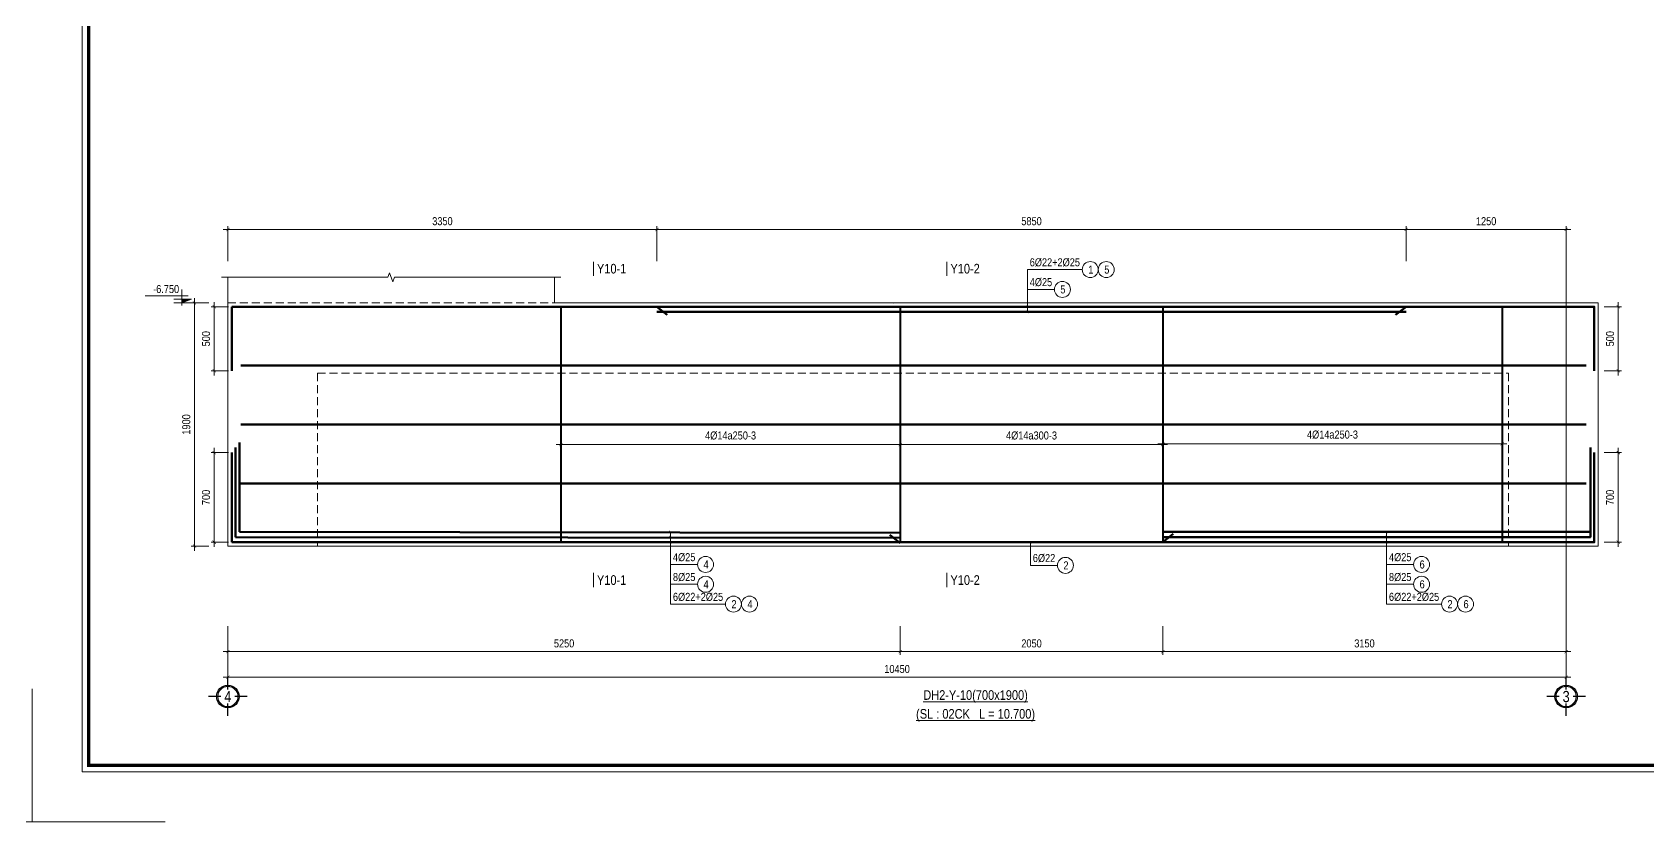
# Model space of a CAD drawing. Header units: millimetres. Extents: x 3014920 to 3563667, y -1638653 to -1356471.
# Drawn here: x 3127612 to 3140226, y -1621074 to -1614906 of the extents above; entities that cross this region are included whole.
import ezdxf
from ezdxf.enums import TextEntityAlignment as Align

# ---------------------------------------------------------------- set-up
doc = ezdxf.new("R2010")
doc.units = ezdxf.units.MM
doc.header["$MEASUREMENT"] = 0
doc.header["$PDMODE"] = 2
for name, pattern in [('6 TANG DIEN HINH 14-15$0$ACAD_ISO10W100', [18, 12, -3, 0, -3]), ('ACAD_ISO04W100', [30, 24, -3, 0, -3]), ('HIDDEN', [0.375, 0.25, -0.125])]:
    doc.linetypes.add(name, pattern=pattern)
doc.layers.get('0').update_dxf_attribs({"lineweight": 9})
doc.layers.get('Defpoints').update_dxf_attribs({"color": 10, "lineweight": 0})
for name, color, linetype, lineweight in [('2', 2, 'Continuous', 20), ('CDAI', 21, 'Continuous', 40), ('CTHEP', 50, 'Continuous', 50), ('DBAO', 90, 'Continuous', 13), ('DGIONG', 130, 'Continuous', 13), ('HATCH', 154, 'Continuous', 9), ('KTH', 154, 'Continuous', 9), ('Net khuat', 8, 'HIDDEN', 13), ('TEXT', 7, 'Continuous', 15), ('TRUC', 251, 'ACAD_ISO04W100', 9)]:
    doc.layers.add(name, color=color, linetype=linetype, lineweight=lineweight)
doc.layers.add('8', color=8, linetype='Continuous')
doc.styles.add('HELVECONDENSE', font='VHELVCN_0.TTF')
doc.styles.add('Star-HelCon', font='VHELVCN_0.TTF')
doc.styles.add('TTP-HelCon', font='VHELVCN_0.TTF')
doc.styles.add('VNI-HELVE-CONDENSE', font='VHELVCN_0.TTF')
doc.dimstyles.new('kc-25', dxfattribs={"dimtxt": 62.5, "dimasz": 20, "dimexe": 20, "dimexo": 50, "dimgap": 25, "dimtad": 3, "dimdec": 0, "dimzin": 0, "dimdsep": 46, "dimtxsty": 'VNI-HELVE-CONDENSE', "dimblk": 'DIM', "dimcen": 2.5, "dimclrd": 256, "dimclre": 154, "dimclrt": 7, "dimaunit": 1, "dimadec": 0, "dimazin": 0, "dimtfac": 1, "dimtdec": 0, "dimtix": 1, "dimtmove": 0, "dimatfit": 3, "dimldrblk": 'DOT', "dimfxl": 1, "dimtolj": 1, "dimtzin": 0, "dimarcsym": 0})
doc.dimstyles.new('TTP-25', dxfattribs={"dimscale": 25, "dimtxt": 2.5, "dimasz": 1, "dimexe": 1, "dimexo": 1, "dimgap": 0.09, "dimtad": 0, "dimdec": 4, "dimrnd": 1, "dimzin": 9, "dimdsep": 46, "dimtxsty": 'TTP-HelCon', "dimblk": 'ARCHTICK', "dimcen": 0.09, "dimdle": 1.5, "dimclrd": 256, "dimclre": 256, "dimclrt": 7, "dimadec": 0, "dimazin": 0, "dimtfac": 1, "dimtdec": 4, "dimtmove": 0, "dimatfit": 3, "dimldrblk": 'ARCHTICK', "dimfxl": 1, "dimtvp": 1, "dimtolj": 1, "dimtzin": 0, "dimarcsym": 0})

# ---------------------------------------------------------------- blocks, each defined once
blk = doc.blocks.new('_ArchTick')
at = {"color": 0, "linetype": 'ByBlock', "const_width": 0.15}
blk.add_lwpolyline([(-0.5, -0.5), (0.5, 0.5)], dxfattribs=at)
blk = doc.blocks.new('*D592')
at = {"layer": 'Defpoints', "color": 0, "transparency": 16777216}
for p in [(-422, 0), (-558, -1900), (-422, -1900)]:
    blk.add_point(p, dxfattribs=at)
at = {"layer": 'KTH', "lineweight": -2, "transparency": 16777216}
for p, q in [((-447, 0), (-583, 0)), ((-558, 38), (-558, -1938)), ((-447, -1900), (-583, -1900))]:
    blk.add_line(p, q, dxfattribs=at)
at = {"layer": 'KTH', "lineweight": -2, "transparency": 16777216, "xscale": 25, "yscale": 25, "zscale": 25}
for p, rotation in [((-558, 0), 90), ((-558, -1900), 270)]:
    blk.add_blockref('_ArchTick', p, dxfattribs=dict(at, rotation=rotation))
at = {"layer": 'KTH', "color": 7, "transparency": 16777216, "insert": (-622, -950), "char_height": 62.5, "attachment_point": 5, "rotation": 90, "style": 'TTP-HelCon'}
blk.add_mtext('\\A1;1900', dxfattribs=at)
blk = doc.blocks.new('CODE')
at = {"layer": 'DBAO'}
for p, q in [((-63, 0), (-138, 30)), ((-138, 30), (0, 30)), ((-138, 0), (0, 0)), ((-113, 55), (224, 55)), ((-63, -20), (-63, 105))]:
    blk.add_line(p, q, dxfattribs=at)
at = {"layer": 'HATCH', "color": 1}
blk.add_solid([(-63, 0), (-138, 30), (-63, 30)], dxfattribs=at)
blk = doc.blocks.new('*D593')
at = {"layer": 'Defpoints', "color": 0, "transparency": 16777216}
for p in [(3053, 574), (3053, 300), (8903, 300)]:
    blk.add_point(p, dxfattribs=at)
at = {"layer": 'KTH', "lineweight": -2, "transparency": 16777216}
for p, q in [((8940, 574), (3015, 574)), ((3053, 325), (3053, 599)), ((8903, 325), (8903, 599))]:
    blk.add_line(p, q, dxfattribs=at)
at = {"layer": 'KTH', "lineweight": -2, "transparency": 16777216, "xscale": 25, "yscale": 25, "zscale": 25, "rotation": 180}
blk.add_blockref('_ArchTick', (3053, 574), dxfattribs=at)
at = {"layer": 'KTH', "lineweight": -2, "transparency": 16777216, "xscale": 25, "yscale": 25, "zscale": 25}
blk.add_blockref('_ArchTick', (8903, 574), dxfattribs=at)
at = {"layer": 'KTH', "color": 7, "transparency": 16777216, "insert": (5978, 638), "char_height": 62.5, "attachment_point": 5, "style": 'TTP-HelCon'}
blk.add_mtext('\\A1;5850', dxfattribs=at)
blk = doc.blocks.new('*D594')
at = {"layer": 'Defpoints', "color": 0, "transparency": 16777216}
for p in [(4953, -2500), (7003, -2500), (7003, -2725)]:
    blk.add_point(p, dxfattribs=at)
at = {"layer": 'KTH', "lineweight": -2, "transparency": 16777216}
for p, q in [((4953, -2525), (4953, -2750)), ((7003, -2525), (7003, -2750)), ((4915, -2725), (7040, -2725))]:
    blk.add_line(p, q, dxfattribs=at)
at = {"layer": 'KTH', "lineweight": -2, "transparency": 16777216, "xscale": 25, "yscale": 25, "zscale": 25, "rotation": 180}
blk.add_blockref('_ArchTick', (4953, -2725), dxfattribs=at)
at = {"layer": 'KTH', "lineweight": -2, "transparency": 16777216, "xscale": 25, "yscale": 25, "zscale": 25}
blk.add_blockref('_ArchTick', (7003, -2725), dxfattribs=at)
at = {"layer": 'KTH', "color": 7, "transparency": 16777216, "insert": (5978, -2661), "char_height": 62.5, "attachment_point": 5, "style": 'TTP-HelCon'}
blk.add_mtext('\\A1;2050', dxfattribs=at)
blk = doc.blocks.new('DIM')
h = blk.add_hatch(color=1)
h.paths.add_polyline_path([(0.49, 0.29, 1), (0.29, 0.49), (-0.19, 0), (0.19, 0)])
h.paths.add_polyline_path([(0.19, 0), (-0.19, 0), (-0.49, -0.29, 1), (-0.29, -0.49)])
at = {"color": 9}
for p, q in [((-0.19, 0), (-1.5, 0)), ((0.19, 0), (1.5, 0))]:
    blk.add_line(p, q, dxfattribs=at)
at = {"color": 1}
for p, q in [((-0.49, -0.29), (0.29, 0.49)), ((-0.29, -0.49), (0.49, 0.29)), ((-0.19, 0), (0.19, 0))]:
    blk.add_line(p, q, dxfattribs=at)
blk.add_arc((-0.39, -0.39), 0.138, 135, 315, dxfattribs=at)
blk = doc.blocks.new('*D595')
at = {"layer": 'Defpoints', "color": 0, "transparency": 16777216}
for p in [(-297, -2500), (4953, -2500), (4953, -2725)]:
    blk.add_point(p, dxfattribs=at)
at = {"layer": 'KTH', "lineweight": -2, "transparency": 16777216}
for p, q in [((-297, -2525), (-297, -2750)), ((4953, -2525), (4953, -2750)), ((-335, -2725), (4990, -2725))]:
    blk.add_line(p, q, dxfattribs=at)
at = {"layer": 'KTH', "lineweight": -2, "transparency": 16777216, "xscale": 25, "yscale": 25, "zscale": 25, "rotation": 180}
blk.add_blockref('_ArchTick', (-297, -2725), dxfattribs=at)
at = {"layer": 'KTH', "lineweight": -2, "transparency": 16777216, "xscale": 25, "yscale": 25, "zscale": 25}
blk.add_blockref('_ArchTick', (4953, -2725), dxfattribs=at)
at = {"layer": 'KTH', "color": 7, "transparency": 16777216, "insert": (2328, -2661), "char_height": 62.5, "attachment_point": 5, "style": 'TTP-HelCon'}
blk.add_mtext('\\A1;5250', dxfattribs=at)
blk = doc.blocks.new('*D596')
at = {"layer": 'Defpoints', "color": 0, "transparency": 16777216}
for p in [(7003, -2500), (10153, -2500), (7003, -2725)]:
    blk.add_point(p, dxfattribs=at)
at = {"layer": 'KTH', "lineweight": -2, "transparency": 16777216}
for p, q in [((7003, -2525), (7003, -2750)), ((10153, -2525), (10153, -2750)), ((10190, -2725), (6965, -2725))]:
    blk.add_line(p, q, dxfattribs=at)
at = {"layer": 'KTH', "lineweight": -2, "transparency": 16777216, "xscale": 25, "yscale": 25, "zscale": 25, "rotation": 180}
blk.add_blockref('_ArchTick', (7003, -2725), dxfattribs=at)
at = {"layer": 'KTH', "lineweight": -2, "transparency": 16777216, "xscale": 25, "yscale": 25, "zscale": 25}
blk.add_blockref('_ArchTick', (10153, -2725), dxfattribs=at)
at = {"layer": 'KTH', "color": 7, "transparency": 16777216, "insert": (8578, -2661), "char_height": 62.5, "attachment_point": 5, "style": 'TTP-HelCon'}
blk.add_mtext('\\A1;3150', dxfattribs=at)
blk = doc.blocks.new('*D597')
at = {"layer": 'Defpoints', "color": 0, "transparency": 16777216}
for p in [(-297, 574), (-297, 300), (3053, 300)]:
    blk.add_point(p, dxfattribs=at)
at = {"layer": 'KTH', "lineweight": -2, "transparency": 16777216}
for p, q in [((3090, 574), (-335, 574)), ((-297, 325), (-297, 599)), ((3053, 325), (3053, 599))]:
    blk.add_line(p, q, dxfattribs=at)
at = {"layer": 'KTH', "lineweight": -2, "transparency": 16777216, "xscale": 25, "yscale": 25, "zscale": 25, "rotation": 180}
blk.add_blockref('_ArchTick', (-297, 574), dxfattribs=at)
at = {"layer": 'KTH', "lineweight": -2, "transparency": 16777216, "xscale": 25, "yscale": 25, "zscale": 25}
blk.add_blockref('_ArchTick', (3053, 574), dxfattribs=at)
at = {"layer": 'KTH', "color": 7, "transparency": 16777216, "insert": (1378, 638), "char_height": 62.5, "attachment_point": 5, "style": 'TTP-HelCon'}
blk.add_mtext('\\A1;3350', dxfattribs=at)
blk = doc.blocks.new('dau truc')
blk.add_circle((0, 0), 180)
at = {"layer": '8'}
for p, q in [((0, 127), (0, 345)), ((-127, 0), (-345, 0)), ((0, -345), (0, -127)), ((345, 0), (127, 0))]:
    blk.add_line(p, q, dxfattribs=at)
blk.add_circle((0, 0), 200, dxfattribs=at)
at = {"layer": 'TEXT', "style": 'HELVECONDENSE'}
blk.add_attdef('A', text='', height=233, dxfattribs=at).set_placement((0, 0), align=Align.MIDDLE)
blk = doc.blocks.new('*D598')
at = {"layer": 'Defpoints', "color": 0, "transparency": 16777216}
for p in [(-297, -2500), (10153, -2500), (10153, -2925)]:
    blk.add_point(p, dxfattribs=at)
at = {"layer": 'KTH', "lineweight": -2, "transparency": 16777216}
for p, q in [((-297, -2525), (-297, -2950)), ((10153, -2525), (10153, -2950)), ((-335, -2925), (10190, -2925))]:
    blk.add_line(p, q, dxfattribs=at)
at = {"layer": 'KTH', "lineweight": -2, "transparency": 16777216, "xscale": 25, "yscale": 25, "zscale": 25, "rotation": 180}
blk.add_blockref('_ArchTick', (-297, -2925), dxfattribs=at)
at = {"layer": 'KTH', "lineweight": -2, "transparency": 16777216, "xscale": 25, "yscale": 25, "zscale": 25}
blk.add_blockref('_ArchTick', (10153, -2925), dxfattribs=at)
at = {"layer": 'KTH', "color": 7, "transparency": 16777216, "insert": (4928, -2861), "char_height": 62.5, "attachment_point": 5, "style": 'TTP-HelCon'}
blk.add_mtext('\\A1;10450', dxfattribs=at)
blk = doc.blocks.new('*D599')
at = {"layer": 'Defpoints', "color": 0, "transparency": 16777216}
for p in [(2303, -606), (4953, -610), (4953, -1107)]:
    blk.add_point(p, dxfattribs=at)
at = {"layer": 'KTH', "lineweight": -2, "transparency": 16777216}
for p, q in [((2303, -631), (2303, -1132)), ((4953, -635), (4953, -1132)), ((2265, -1107), (4990, -1107))]:
    blk.add_line(p, q, dxfattribs=at)
at = {"layer": 'KTH', "lineweight": -2, "transparency": 16777216, "xscale": 25, "yscale": 25, "zscale": 25, "rotation": 180}
blk.add_blockref('_ArchTick', (2303, -1107), dxfattribs=at)
at = {"layer": 'KTH', "lineweight": -2, "transparency": 16777216, "xscale": 25, "yscale": 25, "zscale": 25}
blk.add_blockref('_ArchTick', (4953, -1107), dxfattribs=at)
at = {"layer": 'KTH', "color": 7, "transparency": 16777216, "insert": (3628, -1037), "char_height": 62.5, "attachment_point": 5, "style": 'TTP-HelCon'}
blk.add_mtext('\\A1;4Þ14a250-3', dxfattribs=at)
blk = doc.blocks.new('*D600')
at = {"layer": 'Defpoints', "color": 0, "transparency": 16777216}
for p in [(4953, -610), (7003, -603), (7003, -1107)]:
    blk.add_point(p, dxfattribs=at)
at = {"layer": 'KTH', "lineweight": -2, "transparency": 16777216}
for p, q in [((7003, -628), (7003, -1132)), ((4953, -635), (4953, -1132)), ((4915, -1107), (7040, -1107))]:
    blk.add_line(p, q, dxfattribs=at)
at = {"layer": 'KTH', "lineweight": -2, "transparency": 16777216, "xscale": 25, "yscale": 25, "zscale": 25, "rotation": 180}
blk.add_blockref('_ArchTick', (4953, -1107), dxfattribs=at)
at = {"layer": 'KTH', "lineweight": -2, "transparency": 16777216, "xscale": 25, "yscale": 25, "zscale": 25}
blk.add_blockref('_ArchTick', (7003, -1107), dxfattribs=at)
at = {"layer": 'KTH', "color": 7, "transparency": 16777216, "insert": (5978, -1037), "char_height": 62.5, "attachment_point": 5, "style": 'TTP-HelCon'}
blk.add_mtext('\\A1;4Þ14a300-3', dxfattribs=at)
blk = doc.blocks.new('*D601')
at = {"layer": 'Defpoints', "color": 0, "transparency": 16777216}
for p in [(10153, 574), (8903, 300), (10153, 300)]:
    blk.add_point(p, dxfattribs=at)
at = {"layer": 'KTH', "lineweight": -2, "transparency": 16777216}
for p, q in [((8865, 574), (10190, 574)), ((8903, 325), (8903, 599)), ((10153, 325), (10153, 599))]:
    blk.add_line(p, q, dxfattribs=at)
at = {"layer": 'KTH', "lineweight": -2, "transparency": 16777216, "xscale": 25, "yscale": 25, "zscale": 25, "rotation": 180}
blk.add_blockref('_ArchTick', (8903, 574), dxfattribs=at)
at = {"layer": 'KTH', "lineweight": -2, "transparency": 16777216, "xscale": 25, "yscale": 25, "zscale": 25}
blk.add_blockref('_ArchTick', (10153, 574), dxfattribs=at)
at = {"layer": 'KTH', "color": 7, "transparency": 16777216, "insert": (9528, 638), "char_height": 62.5, "attachment_point": 5, "style": 'TTP-HelCon'}
blk.add_mtext('\\A1;1250', dxfattribs=at)
blk = doc.blocks.new('*D602')
at = {"layer": 'Defpoints', "color": 0, "transparency": 16777216}
for p in [(7003, -603), (9653, -603), (7003, -1100)]:
    blk.add_point(p, dxfattribs=at)
at = {"layer": 'KTH', "lineweight": -2, "transparency": 16777216}
for p, q in [((7003, -628), (7003, -1125)), ((9653, -628), (9653, -1125)), ((9690, -1100), (6965, -1100))]:
    blk.add_line(p, q, dxfattribs=at)
at = {"layer": 'KTH', "lineweight": -2, "transparency": 16777216, "xscale": 25, "yscale": 25, "zscale": 25, "rotation": 180}
blk.add_blockref('_ArchTick', (7003, -1100), dxfattribs=at)
at = {"layer": 'KTH', "lineweight": -2, "transparency": 16777216, "xscale": 25, "yscale": 25, "zscale": 25}
blk.add_blockref('_ArchTick', (9653, -1100), dxfattribs=at)
at = {"layer": 'KTH', "color": 7, "transparency": 16777216, "insert": (8328, -1030), "char_height": 62.5, "attachment_point": 5, "style": 'TTP-HelCon'}
blk.add_mtext('\\A1;4Þ14a250-3', dxfattribs=at)
blk = doc.blocks.new('MC')
at = {"layer": 'CTHEP', "const_width": 10, "elevation": 0}
blk.add_lwpolyline([(36, 150), (36, 0)], dxfattribs=at)
at = {"layer": 'TEXT', "style": 'TTP-HelCon'}
blk.add_attdef('A', text='', height=100, dxfattribs=at).set_placement((-50, 26), align=Align.RIGHT)
blk = doc.blocks.new('*D603')
at = {"layer": 'Defpoints', "color": 0, "transparency": 16777216}
for p in [(10424, -30), (10424, -530), (10560, -530)]:
    blk.add_point(p, dxfattribs=at)
at = {"layer": 'KTH', "lineweight": -2, "transparency": 16777216}
for p, q in [((10560, 7), (10560, -568)), ((10449, -30), (10585, -30)), ((10449, -530), (10585, -530))]:
    blk.add_line(p, q, dxfattribs=at)
at = {"layer": 'KTH', "lineweight": -2, "transparency": 16777216, "xscale": 25, "yscale": 25, "zscale": 25}
for p, rotation in [((10560, -30), 90), ((10560, -530), 270)]:
    blk.add_blockref('_ArchTick', p, dxfattribs=dict(at, rotation=rotation))
at = {"layer": 'KTH', "color": 7, "transparency": 16777216, "insert": (10496, -280), "char_height": 62.5, "attachment_point": 5, "rotation": 90, "style": 'TTP-HelCon'}
blk.add_mtext('\\A1;500', dxfattribs=at)
blk = doc.blocks.new('*D604')
at = {"layer": 'Defpoints', "color": 0, "transparency": 16777216}
for p in [(10424, -1170), (10424, -1870), (10560, -1870)]:
    blk.add_point(p, dxfattribs=at)
at = {"layer": 'KTH', "lineweight": -2, "transparency": 16777216}
for p, q in [((10560, -1132), (10560, -1907)), ((10449, -1170), (10585, -1170)), ((10449, -1870), (10585, -1870))]:
    blk.add_line(p, q, dxfattribs=at)
at = {"layer": 'KTH', "lineweight": -2, "transparency": 16777216, "xscale": 25, "yscale": 25, "zscale": 25}
for p, rotation in [((10560, -1170), 90), ((10560, -1870), 270)]:
    blk.add_blockref('_ArchTick', p, dxfattribs=dict(at, rotation=rotation))
at = {"layer": 'KTH', "color": 7, "transparency": 16777216, "insert": (10496, -1520), "char_height": 62.5, "attachment_point": 5, "rotation": 90, "style": 'TTP-HelCon'}
blk.add_mtext('\\A1;700', dxfattribs=at)
blk = doc.blocks.new('*D605')
at = {"layer": 'Defpoints', "color": 0, "transparency": 16777216}
for p in [(-267, -30), (-404, -530), (-267, -530)]:
    blk.add_point(p, dxfattribs=at)
at = {"layer": 'KTH', "lineweight": -2, "transparency": 16777216}
for p, q in [((-404, 7), (-404, -568)), ((-292, -30), (-429, -30)), ((-292, -530), (-429, -530))]:
    blk.add_line(p, q, dxfattribs=at)
at = {"layer": 'KTH', "lineweight": -2, "transparency": 16777216, "xscale": 25, "yscale": 25, "zscale": 25}
for p, rotation in [((-404, -30), 90), ((-404, -530), 270)]:
    blk.add_blockref('_ArchTick', p, dxfattribs=dict(at, rotation=rotation))
at = {"layer": 'KTH', "color": 7, "transparency": 16777216, "insert": (-468, -280), "char_height": 62.5, "attachment_point": 5, "rotation": 90, "style": 'TTP-HelCon'}
blk.add_mtext('\\A1;500', dxfattribs=at)
blk = doc.blocks.new('*D606')
at = {"layer": 'Defpoints', "color": 0, "transparency": 16777216}
for p in [(-267, -1170), (-404, -1870), (-267, -1870)]:
    blk.add_point(p, dxfattribs=at)
at = {"layer": 'KTH', "lineweight": -2, "transparency": 16777216}
for p, q in [((-404, -1132), (-404, -1907)), ((-292, -1170), (-429, -1170)), ((-292, -1870), (-429, -1870))]:
    blk.add_line(p, q, dxfattribs=at)
at = {"layer": 'KTH', "lineweight": -2, "transparency": 16777216, "xscale": 25, "yscale": 25, "zscale": 25}
for p, rotation in [((-404, -1170), 90), ((-404, -1870), 270)]:
    blk.add_blockref('_ArchTick', p, dxfattribs=dict(at, rotation=rotation))
at = {"layer": 'KTH', "color": 7, "transparency": 16777216, "insert": (-468, -1520), "char_height": 62.5, "attachment_point": 5, "rotation": 90, "style": 'TTP-HelCon'}
blk.add_mtext('\\A1;700', dxfattribs=at)
blk = doc.blocks.new('CHG_XX_Khung ten')
blk.add_lwpolyline([(15, 579), (826, 579), (826, 15), (15, 15)], close=True)
at = {"color": 4, "linetype": 'Continuous', "const_width": 1}
blk.add_lwpolyline([(17, 577), (824, 577), (824, 17), (17, 17)], close=True, dxfattribs=at)
at = {"layer": 'Defpoints', "color": 1, "ltscale": 2}
for points in [[(40.06, 0), (0, 0), (0, 40)], [(800.94, 0), (841, 0), (841, 40)]]:
    blk.add_lwpolyline(points, dxfattribs=at)
blk = doc.blocks.new('2Y-10')
at = {"layer": 'CDAI'}
blk.add_lwpolyline([(2302.66137, -29.99789), (2302.66137, -1869.99789)], dxfattribs=at)
at = {"layer": 'CDAI', "elevation": 0}
for points in [[(4952.65226, -36.64499), (4952.65226, -1876.64499)], [(7002.65226, -30), (7002.65226, -1870)], [(9652.65226, -30), (9652.65226, -1870)]]:
    blk.add_lwpolyline(points, dxfattribs=at)
at = {"layer": 'CTHEP'}
for p, q in [((-267.34613, -30), (-267.34613, -530)), ((3134.08727, -94.5255), (3052.66137, -30)), ((8821.22637, -94.5255), (8902.65226, -30)), ((10307.82142, -489.99789), (-197.35364, -489.99789)), ((10307.82142, -949.99789), (-197.35364, -949.99789)), ((-237.34613, -1830), (-237.34613, -1130)), ((-207.34613, -1790), (-207.34613, -1090)), ((-267.34613, -1870), (-267.34613, -1170)), ((10307.82142, -1409.99789), (-197.35364, -1409.99789)), ((4871.22636, -1812.1216), (4952.65226, -1876.6471)), ((7084.07815, -1805.4745), (7002.65226, -1870))]:
    blk.add_line(p, q, dxfattribs=at)
for points in [[(-267.34613, -30), (10372.65387, -30), (10372.65387, -530)], [(3052.66137, -70), (8902.65226, -70)], [(10342.65387, -1130), (10342.65387, -1790), (7002.65226, -1790)], [(10372.65387, -1170), (10372.65387, -1870), (-267.34613, -1870)], [(10342.65387, -1170), (10342.65387, -1830), (7002.65226, -1830)], [(4952.65226, -1836.6471), (-237.34613, -1830)], [(4952.65226, -1796.6471), (-207.34613, -1790)]]:
    blk.add_lwpolyline(points, dxfattribs=at)
at = {"layer": 'DBAO', "linetype": 'Continuous'}
for p, q in [((-297.33863, 200), (-297.33863, 0)), ((2252.66137, 200), (2252.66137, 0)), ((2252.66137, 0), (10402.65387, 0)), ((10152.64637, 0), (10152.64637, -1900))]:
    blk.add_line(p, q, dxfattribs=at)
at = {"layer": 'DBAO'}
blk.add_line((10402.65387, 0), (10402.65387, -1900), dxfattribs=at)
at = {"layer": 'DBAO', "linetype": 'Continuous', "flags": 128}
blk.add_lwpolyline([(10402.65387, -1900), (-297.34613, -1900), (-297.34613, 0)], dxfattribs=at)
at = {"layer": 'DGIONG', "linetype": 'Continuous', "flags": 128}
blk.add_lwpolyline([(2302.66137, 200), (1002.66137, 200), (990.16137, 165.65653), (965.16137, 234.34347), (952.66137, 200), (-347.34613, 200)], dxfattribs=at)
at = {"layer": 'DGIONG'}
for centre in [(6436.90487, 260.04133), (6561.90487, 260.04133), (6219.01537, 105.06033), (3432.91537, -2043.93133), (6243.04378, -2050.75583), (9024.13681, -2043.93133), (3432.91534, -2198.91234), (9024.13677, -2198.91234), (3650.80484, -2353.89334), (3775.80484, -2353.89334), (9242.02627, -2353.89334), (9367.02627, -2353.89334)]:
    blk.add_circle(centre, 62.5, dxfattribs=at)
at = {"layer": 'Net khuat', "ltscale": 250}
for p, q in [((-297.34613, 0), (2252.66137, 0)), ((9702.65226, 0), (9702.65976, 0)), ((4902.65387, -6.6471), (4902.66137, -6.6471)), ((402.65226, -549.96736), (9702.65226, -549.99853)), ((402.65226, -549.96736), (402.65226, -1900)), ((9702.65226, -549.99853), (9702.65226, -1900))]:
    blk.add_line(p, q, dxfattribs=at)
at = {"layer": 'TRUC', "linetype": '6 TANG DIEN HINH 14-15$0$ACAD_ISO10W100', "ltscale": 1250}
blk.add_lwpolyline([(10152.65387, 378.27092), (10152.65387, -2762.17367)], dxfattribs=at)
ref = blk.add_blockref('MC', (2584.72142, 210.75388), dxfattribs=dict(xscale=-0.75, yscale=0.75, zscale=0.75))
ref.add_attrib('A', 'Y10-1', dxfattribs={"layer": 'TEXT', "height": 75, "style": 'TTP-HelCon'}).set_placement((2814.02142, 229.88431), align=Align.RIGHT)
ref = blk.add_blockref('MC', (5344.7626, 210.75388), dxfattribs=dict(xscale=-0.75, yscale=0.75, zscale=0.75))
ref.add_attrib('A', 'Y10-2', dxfattribs={"layer": 'TEXT', "height": 75, "style": 'TTP-HelCon'}).set_placement((5574.0626, 229.88431), align=Align.RIGHT)
ref = blk.add_blockref('MC', (2584.72142, -2109.12041), dxfattribs=dict(xscale=0.75, yscale=0.75, zscale=0.75, rotation=180))
ref.add_attrib('A', ' Y10-1', dxfattribs={"layer": 'TEXT', "height": 75, "style": 'TTP-HelCon'}).set_placement((2814.02142, -2203.25084), align=Align.RIGHT)
ref = blk.add_blockref('MC', (5344.7626, -2109.12041), dxfattribs=dict(xscale=0.75, yscale=0.75, zscale=0.75, rotation=180))
ref.add_attrib('A', ' Y10-2', dxfattribs={"layer": 'TEXT', "height": 75, "style": 'TTP-HelCon'}).set_placement((5574.0626, -2203.25084), align=Align.RIGHT)
at = {"layer": '2', "ltscale": 300}
ref = blk.add_blockref('dau truc', (-297.3448, -3075.82027), dxfattribs=dict(at, xscale=0.436713129747659, yscale=0.436713129747659, zscale=0.436713129747659))
ref.add_attrib('A', '4', dxfattribs={"layer": 'TEXT', "height": 87.5, "style": 'HELVECONDENSE'}).set_placement((-297.3448, -3075.82027), align=Align.MIDDLE)
ref = blk.add_blockref('dau truc', (10152.65387, -3075.82027), dxfattribs=dict(at, xscale=0.436713129747659, yscale=0.436713129747659, zscale=0.436713129747659))
ref.add_attrib('A', '3', dxfattribs={"layer": 'TEXT', "height": 87.5, "style": 'HELVECONDENSE'}).set_placement((10152.65387, -3075.82027), align=Align.MIDDLE)
at = {"layer": 'KTH', "linetype": 'Continuous', "xscale": -1}
blk.add_blockref('CODE', (-720.28419, 0), dxfattribs=at)
at = {"layer": 'TEXT', "style": 'TTP-HelCon'}
for s, p in [('6Þ22+2Þ25', (5964.09699, 285.89428, 0)), ('4Þ25', (5964.09699, 130.91328, 0)), ('4Þ25', (3177.997, -2018.07839, 0)), ('6Þ22', (5988.1254, -2024.90289, 0)), ('4Þ25', (8769.21843, -2018.07839, 0)), ('8Þ25', (3177.99696, -2173.05939, 0)), ('8Þ25', (8769.21839, -2173.05939, 0)), ('6Þ22+2Þ25', (3177.99696, -2328.04039, 0)), ('6Þ22+2Þ25', (8769.21839, -2328.04039, 0))]:
    blk.add_text(s, height=62.5, dxfattribs=at).set_placement(p)
at = {"layer": 'TEXT', "style": 'Star-HelCon'}
for s, p in [('1', (6441.07153, 260.04133)), ('5', (6566.07153, 260.04133)), ('5', (6223.18203, 105.06033)), ('4', (3437.08204, -2043.93133)), ('6', (9028.30347, -2043.93133)), ('2', (6247.21045, -2050.75583)), ('4', (3437.082, -2198.91234)), ('6', (9028.30344, -2198.91234)), ('2', (3654.9715, -2353.89334)), ('4', (3779.9715, -2353.89334)), ('2', (9246.19294, -2353.89334)), ('6', (9371.19294, -2353.89334))]:
    blk.add_text(s, height=62.5, dxfattribs=at).set_placement(p, align=Align.MIDDLE)
at = {"layer": 'TEXT', "style": 'TTP-HelCon'}
blk.add_text('-6.750', height=62.5, dxfattribs=at).set_placement((-678.01752, 76.99499), align=Align.RIGHT)
for s, p in [('%%UDH2-Y-10(700x1900)', (5541.01028, -3101.64574)), ('%%U(SL : 02CK   L = 10.700)', (5541.01028, -3248.54034))]:
    blk.add_text(s, height=75, dxfattribs=at).set_placement(p, align=Align.CENTER)
at = {"layer": 'KTH'}
for base, p1, p2, picture, middle in [((-297.34613, 574.00461), (3052.66137, 300), (-297.34613, 300), '*D597', (1377.65762, 637.83794)), ((3052.66137, 574.00461), (8902.65226, 300), (3052.66137, 300), '*D593', (5977.65682, 637.83794)), ((4952.65226, -2725), (-297.34613, -2500), (4952.65226, -2500), '*D595', (2327.65306, -2661.16667)), ((7002.65226, -2725), (4952.65226, -2500), (7002.65226, -2500), '*D594', (5977.65226, -2661.16667))]:
    dim = blk.add_linear_dim(base=base, p1=p1, p2=p2, dimstyle='TTP-25', override={"dimtmove": 1}, dxfattribs=at)
    dim.commit()
    dim.dimension.update_dxf_attribs({"geometry": picture, "text_midpoint": middle})
for base, p1, p2, angle, picture, middle in [((10152.65387, 574.00461), (8902.65226, 300), (10152.65387, 300), 180, '*D601', (9527.65307, 637.83794)), ((-557.78419, -1900), (-421.78419, 0), (-421.78419, -1900), 90, '*D592', (-621.61752, -950)), ((-404.35853, -530), (-267.34613, -30), (-267.34613, -530), 90, '*D605', (-468.19186, -280)), ((10559.92313, -530), (10424.2369, -30), (10424.2369, -530), 90, '*D603', (10496.0898, -280)), ((-404.35853, -1870), (-267.34613, -1170), (-267.34613, -1870), 90, '*D606', (-468.19186, -1520)), ((10559.92313, -1870), (10424.2369, -1170), (10424.2369, -1870), 90, '*D604', (10496.0898, -1520)), ((10152.64637, -2924.95574), (-297.34613, -2500), (10152.64637, -2500), 180, '*D598', (4927.65012, -2861.12241)), ((7002.65226, -2725), (10152.64637, -2500), (7002.65226, -2500), 180, '*D596', (8577.64932, -2661.16667))]:
    dim = blk.add_linear_dim(base=base, p1=p1, p2=p2, angle=angle, dimstyle='TTP-25', override={"dimtmove": 1}, dxfattribs=at)
    dim.commit()
    dim.dimension.update_dxf_attribs({"geometry": picture, "text_midpoint": middle})
for base, p1, p2, text, picture, middle in [((4952.65226, -1106.6471), (2302.66137, -606.15523), (4952.65226, -609.51043), '4Þ14a250-3', '*D599', (3627.65681, -1036.73044)), ((7002.65226, -1106.6471), (4952.65226, -609.51043), (7002.65226, -602.86333), '4Þ14a300-3', '*D600', (5977.65226, -1036.73044))]:
    dim = blk.add_linear_dim(base=base, p1=p1, p2=p2, text=text, dimstyle='TTP-25', override={"dimtmove": 1}, dxfattribs=at)
    dim.commit()
    dim.dimension.update_dxf_attribs({"geometry": picture, "text_midpoint": middle})
dim = blk.add_linear_dim(base=(7002.65226, -1100), p1=(9652.65226, -602.86333), p2=(7002.65226, -602.86333), angle=180, text='4Þ14a250-3', dimstyle='TTP-25', override={"dimtmove": 1}, dxfattribs=at)
dim.commit()
dim.dimension.update_dxf_attribs({"geometry": '*D602', "text_midpoint": (8327.65226, -1030.08334)})
at = {"layer": 'DGIONG'}
for points in [[(5945.58514, -30), (5945.58496, 260.04133), (6374.40487, 260.04133)], [(5945.58519, -70), (5945.58496, 105.06033), (6156.51537, 105.06033)], [(3159.48509, -1830), (3159.48493, -2198.91234), (3370.41534, -2198.91234)], [(3159.48504, -1870), (3159.48493, -2353.89334), (3588.30484, -2353.89334)], [(3159.48507, -1790), (3159.48497, -2043.93133), (3370.41537, -2043.93133)], [(5969.61353, -1870), (5969.61337, -2050.75583), (6180.54378, -2050.75583)], [(8750.70652, -1830), (8750.70636, -2198.91234), (8961.63677, -2198.91234)], [(8750.70647, -1870), (8750.70636, -2353.89334), (9179.52627, -2353.89334)], [(8750.70651, -1790), (8750.7064, -2043.93133), (8961.63681, -2043.93133)]]:
    blk.add_leader(points, dimstyle='kc-25', override={"dimtad": 0, "dimldrblk": 'ArchTick', "dimfxl": 100, "dimarcsym": 1}, dxfattribs=at)

msp = doc.modelspace()

# ---------------------------------------------------------------- block references
at = {"color": 5, "xscale": 25.92478421704392, "yscale": 25.92478421704392, "zscale": 25.92478421704392}
msp.add_blockref('CHG_XX_Khung ten', (3105809.60146, -1621074.38806), dxfattribs=at)
at = {"layer": 'KTH', "color": 5}
msp.add_blockref('2Y-10', (3129436.83777, -1617020.49982), dxfattribs=at)

# ---------------------------------------------------------------- next in the draw order: block references
at = {"color": 5, "xscale": 25.92478421704392, "yscale": 25.92478421704392, "zscale": 25.92478421704392}
msp.add_blockref('CHG_XX_Khung ten', (3127612.34498, -1621074.38806), dxfattribs=at)

doc.saveas('drawing.dxf')
